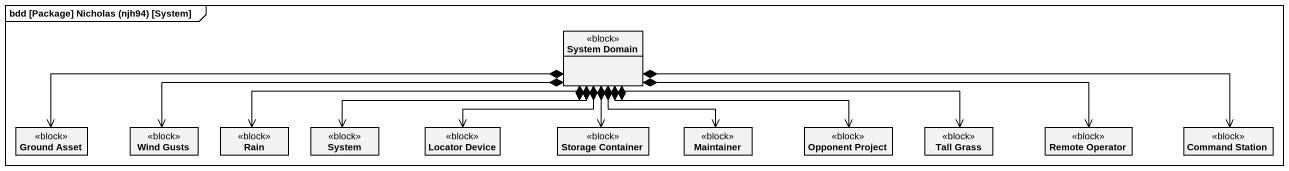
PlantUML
@startuml
mainframe bdd [Package] Nicholas (njh94) [System]
hide circle
hide empty members
class "System Domain" as System_Domain <<block>>
class "Ground Asset" as Ground_Asset <<block>>
class "Wind Gusts" as Wind_Gusts <<block>>
class Rain <<block>>
class System <<block>>
class "Locator Device" as Locator_Device <<block>>
class "Storage Container" as Storage_Container <<block>>
class Maintainer <<block>>
class "Opponent Project" as Opponent_Project <<block>>
class "Tall Grass" as Tall_Grass <<block>>
class "Remote Operator" as Remote_Operator <<block>>
class "Command Station" as Command_Station <<block>>
System_Domain *-left-> Ground_Asset
System_Domain *-left-> Wind_Gusts
System_Domain *-left-> Rain
System_Domain *-left-> System
System_Domain *-left-> Locator_Device
System_Domain *--> Storage_Container
System_Domain *--> Maintainer
System_Domain *-right-> Opponent_Project
System_Domain *-right-> Tall_Grass
System_Domain *-right-> Remote_Operator
System_Domain *-right-> Command_Station
@enduml
